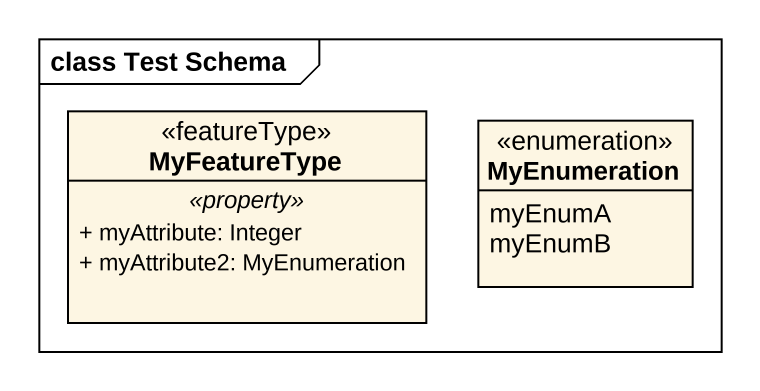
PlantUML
@startuml
mainframe class Test Schema
hide circle
hide empty members
skinparam classAttributeIconSize 0
class MyFeatureType <<featureType>> {
  .. <<property>> ..
  + myAttribute: Integer
  + myAttribute2: MyEnumeration
}
enum MyEnumeration {
  myEnumA
  myEnumB
}
@enduml
